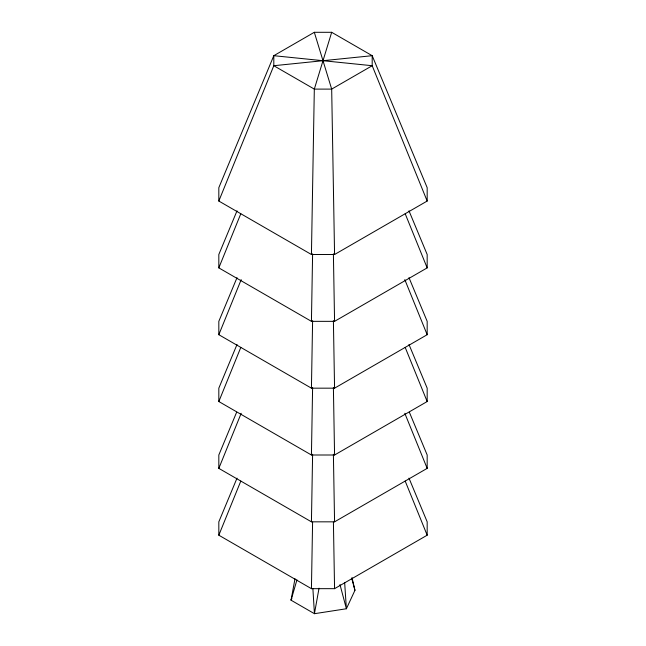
<?xml version="1.0" encoding="UTF-8"?>
<svg xmlns="http://www.w3.org/2000/svg" width="646" height="646" viewBox="0 0 646 646"><rect width="100%" height="100%" fill="white"/><g stroke="black" fill="none" stroke-linecap="round" stroke-linejoin="round"><path stroke-width="0.97" d="M311.429 254.508L314.319 89.108L331.681 32.3L372.193 55.693L427.176 187.679L427.176 201.043L334.571 254.508L311.429 254.508L218.824 201.043L218.824 187.679L273.807 55.693L314.319 32.3L331.681 32.3M408.983 210.822L427.176 254.508L427.176 267.88L334.571 321.345L311.429 321.345L312.607 253.765M408.983 277.659L427.176 321.345L427.176 334.709L334.571 388.173L311.429 388.173L312.607 320.602M408.983 344.488L427.176 388.173L427.176 401.537L334.571 455.002L311.429 455.002L312.607 387.43M409.37 412.245L427.176 455.002L427.176 468.366L334.571 521.831L311.429 521.831L312.607 454.259M408.983 478.145L427.176 521.831L427.176 535.203L334.571 588.668L311.429 588.668L312.591 522.097M319.043 588.167L314.44 613.7L346.393 608.758L354.953 590.307L351.981 577.532M295.012 578.63L291.047 600.199L314.44 613.7L312.882 588.546M296.958 579.842L291.047 600.199L291.863 598.438M218.824 201.043L273.807 65.714L273.807 55.693L372.193 65.714L427.176 201.043M311.429 321.345L218.824 267.88L240.813 213.745M311.429 388.173L218.824 334.709L241.192 279.645M311.429 455.002L218.824 401.537L240.813 347.403M311.429 521.831L218.824 468.366L241.192 413.303M311.429 588.668L218.824 535.203L240.813 481.068M237.017 210.822L218.824 254.508L218.824 267.88M237.017 277.659L218.824 321.345L218.824 334.709M237.017 344.488L218.824 388.173L218.824 401.537M236.63 412.245L218.824 455.002L218.824 468.366M237.017 478.145L218.824 521.831L218.824 535.203M405.187 213.745L427.176 267.88M404.808 279.645L427.176 334.709M405.187 347.403L427.176 401.537M404.808 413.303L427.176 468.366M405.187 481.068L427.176 535.203M314.319 32.3L331.681 89.108L334.571 254.508M351.852 578.727L354.953 590.307M339.966 584.557L346.393 608.758L344.657 582.619M333.393 253.765L334.571 321.345M333.393 320.602L334.571 388.173M333.393 387.43L334.571 455.002M333.393 454.259L334.571 521.831M333.409 522.097L334.571 588.668M372.193 65.714L331.681 89.108L314.319 89.108L273.807 65.714L372.193 55.693L372.193 65.714"/></g></svg>
